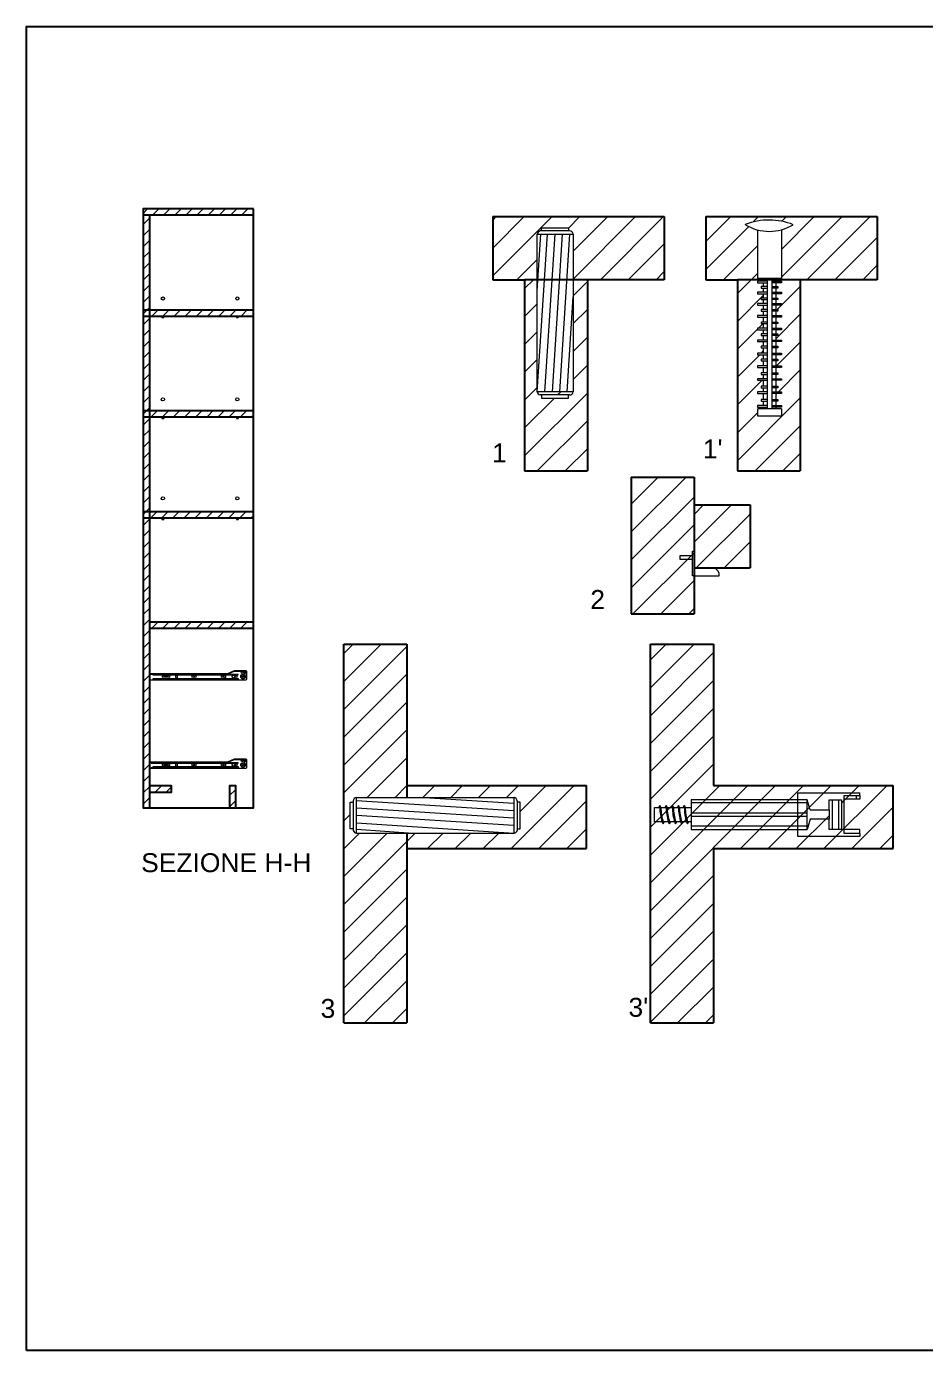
# Model space of a CAD drawing. Header units: centimetres. Extents: x 85 to 1255, y -203 to 217.
# Drawn here: x 85.1 to 370.3, y -202.6 to 217.4 of the extents above; entities that cross this region are included whole.
import ezdxf

# ---------------------------------------------------------------- set-up
doc = ezdxf.new("R2010")
doc.units = ezdxf.units.CM
doc.header["$MEASUREMENT"] = 0
for name, color, linetype, lineweight in [('dettagli', 4, 'Continuous', 13), ('linee sezioni', 3, 'Continuous', 25), ('quote', 7, 'Continuous', 5), ('trame', 6, 'Continuous', 9)]:
    doc.layers.add(name, color=color, linetype=linetype, lineweight=lineweight)
doc.styles.get("Standard").update_dxf_attribs({"font": 'Arial.ttf'})
pattern_1 = [(45, (-3703.5306, -6018.633), (-1.76776695, 1.76776695), [])]
pattern_2 = [(45, (-3703.5306, -6018.633), (-4.4194174, 4.4194174), [])]

msp = doc.modelspace()

# ---------------------------------------------------------------- hatches: boundary and pattern name
at = {"layer": 'trame'}
h = msp.add_hatch(dxfattribs=at)
h.set_pattern_fill('ANSI31', color=256, scale=20)
h.set_pattern_definition(pattern_1)
h.paths.add_polyline_path([(157.11, 157.57), (157.11, 159.57), (122.11, 159.57), (122.11, 157.57)])
h.paths.add_polyline_path([(124.11, 157.57), (122.11, 157.57), (122.11, -30.43), (124.11, -30.43)], flags=17)
h = msp.add_hatch(dxfattribs=at)
h.set_pattern_fill('ANSI31', color=256, scale=20)
h.set_pattern_definition(pattern_1)
h.paths.add_polyline_path([(157.11, 157.57), (157.11, 159.57), (122.11, 159.57), (122.11, 157.57)])
h = msp.add_hatch(dxfattribs=at)
h.set_pattern_fill('ANSI31', color=256, scale=50)
h.set_pattern_definition([(45, (1105.0824, -2763.816), (-4.419417, 4.419417), [])])
h.paths.add_polyline_path([(258.52, 137.11), (287.41, 137.11), (287.41, 157.11), (233.03, 157.11), (233.03, 137.11), (243.1, 137.11), (247.12, 137.11), (247.12, 151.58, -0.278503), (248.02, 152.58), (248.52, 152.58), (248.52, 153.58), (257.02, 153.58), (257.02, 152.58), (257.37, 152.58, -0.414214), (258.52, 151.58)])
h = msp.add_hatch(dxfattribs=at)
h.set_pattern_fill('ANSI31', color=256, scale=50)
h.set_pattern_definition([(45, (1082.1925, -2763.816), (-4.419417, 4.419417), [])])
h.paths.add_polyline_path([(330.56, 137.11), (322.8, 137.11), (322.8, 136.64), (324.6, 136.64), (324.6, 136.12), (322.8, 136.12), (322.8, 134.94), (323.46, 134.94), (323.46, 134.43), (322.8, 134.43), (322.8, 133.14), (324.6, 133.14), (324.6, 132.63), (322.8, 132.63), (322.8, 131.29), (323.46, 131.29), (323.46, 130.78), (322.8, 130.78), (322.8, 129.6), (324.6, 129.6), (324.6, 129.08), (322.8, 129.08), (322.8, 127.64), (323.46, 127.64), (323.46, 127.13), (322.8, 127.13), (322.8, 125.74), (324.6, 125.74), (324.6, 125.23), (322.8, 125.23), (322.8, 123.69), (323.46, 123.69), (323.46, 123.17), (322.8, 123.17), (322.8, 121.73), (324.6, 121.73), (324.6, 121.22), (322.8, 121.22), (322.8, 119.94), (323.46, 119.94), (323.46, 119.42), (322.8, 119.42), (322.8, 117.98), (324.6, 117.98), (324.6, 117.47), (322.8, 117.47), (322.8, 116.03), (323.46, 116.03), (323.46, 115.52), (322.8, 115.52), (322.8, 113.82), (324.6, 113.82), (324.6, 113.31), (322.8, 113.31), (322.8, 111.87), (323.46, 111.87), (323.46, 111.35), (322.8, 111.35), (322.8, 109.81), (324.6, 109.81), (324.6, 109.3), (322.8, 109.3), (322.8, 107.55), (323.46, 107.55), (323.46, 107.04), (322.8, 107.04), (322.8, 105.7), (324.6, 105.7), (324.6, 105.19), (322.8, 105.19), (322.8, 103.37), (323.46, 103.37), (323.46, 102.85), (322.8, 102.85), (322.8, 101.52), (324.6, 101.52), (324.6, 101), (322.8, 101), (322.8, 99.08), (323.46, 99.08), (323.46, 98.56), (322.8, 98.56), (322.8, 97.23), (324.6, 97.23), (324.6, 96.71), (322.8, 96.71), (322.8, 96.1), (324.6, 96.1), (324.6, 93.81), (317.05, 93.81), (317.05, 96.1), (318.83, 96.1), (318.83, 96.71), (317.03, 96.71), (317.03, 97.23), (318.83, 97.23), (318.83, 98.56), (318.17, 98.56), (318.17, 99.08), (318.83, 99.08), (318.83, 101), (317.03, 101), (317.03, 101.52), (318.83, 101.52), (318.83, 102.85), (318.17, 102.85), (318.17, 103.37), (318.83, 103.37), (318.83, 105.19), (317.03, 105.19), (317.03, 105.7), (318.83, 105.7), (318.83, 107.04), (318.17, 107.04), (318.17, 107.55), (318.83, 107.55), (318.83, 109.3), (317.03, 109.3), (317.03, 109.81), (318.83, 109.81), (318.83, 111.35), (318.17, 111.35), (318.17, 111.87), (318.83, 111.87), (318.83, 113.31), (317.03, 113.31), (317.03, 113.82), (318.83, 113.82), (318.83, 115.52), (318.17, 115.52), (318.17, 116.03), (318.83, 116.03), (318.83, 117.47), (317.03, 117.47), (317.03, 117.98), (318.83, 117.98), (318.83, 119.42), (318.17, 119.42), (318.17, 119.94), (318.83, 119.94), (318.83, 121.22), (317.03, 121.22), (317.03, 121.73), (318.83, 121.73), (318.83, 123.17), (318.17, 123.17), (318.17, 123.69), (318.83, 123.69), (318.83, 125.23), (317.03, 125.23), (317.03, 125.74), (318.83, 125.74), (318.83, 127.13), (318.17, 127.13), (318.17, 127.64), (318.83, 127.64), (318.83, 129.08), (317.03, 129.08), (317.03, 129.6), (318.83, 129.6), (318.83, 130.78), (318.17, 130.78), (318.17, 131.29), (318.83, 131.29), (318.83, 132.63), (317.03, 132.63), (317.03, 133.14), (318.83, 133.14), (318.83, 134.43), (318.17, 134.43), (318.17, 134.94), (318.83, 134.94), (318.83, 136.12), (317.03, 136.12), (317.03, 136.64), (318.83, 136.64), (318.83, 137.11), (310.63, 137.11), (310.63, 76.44), (330.56, 76.44)])
h.paths.add_polyline_path([(354.94, 157.11), (300.56, 157.11), (300.56, 137.11), (310.63, 137.11), (318.83, 137.11), (318.83, 137.44), (317.05, 137.44), (317.05, 152.92, -0.073412), (313.05, 154.59, -0.191741), (328.33, 154.55, -0.068614), (324.6, 152.97), (324.6, 137.44), (322.8, 137.44), (322.8, 137.11), (354.94, 137.11)])
h = msp.add_hatch(dxfattribs=at)
h.set_pattern_fill('ANSI31', color=256, scale=50)
h.set_pattern_definition([(45, (907.0655, -2763.816), (-4.419417, 4.419417), [])])
h.paths.add_polyline_path([(248.52, 99.58), (248.52, 100.58), (257.02, 100.58), (257.02, 99.58)], flags=16)
h.paths.add_polyline_path([(243.1, 76.44), (263.03, 76.44), (263.03, 137.11), (258.52, 137.11), (258.52, 101.58), (247.12, 101.58), (247.12, 137.11), (243.1, 137.11)])
h = msp.add_hatch(dxfattribs=at)
h.set_pattern_fill('ANSI31', color=256, scale=20)
h.set_pattern_definition(pattern_1)
h.paths.add_polyline_path([(157.11, 127.57), (122.11, 127.57), (122.11, 125.57), (157.11, 125.57)])
h = msp.add_hatch(dxfattribs=at)
h.set_pattern_fill('ANSI31', color=256, scale=20)
h.set_pattern_definition(pattern_1)
h.paths.add_polyline_path([(157.11, 95.57), (124.11, 95.57), (124.11, 93.57), (157.11, 93.57)])
h = msp.add_hatch(dxfattribs=at)
h.set_pattern_fill('ANSI31', color=256, scale=50)
h.set_pattern_definition([(45, (940.914, -1895.2433), (-4.419417, 4.419417), [])])
h.paths.add_polyline_path([(276.95, 31.12), (296.88, 31.12), (296.88, 74.45), (276.95, 74.45)])
h = msp.add_hatch(dxfattribs=at)
h.set_pattern_fill('ANSI31', color=256, scale=20)
h.set_pattern_definition(pattern_1)
h.paths.add_polyline_path([(157.11, 63.57), (124.11, 63.57), (124.11, 61.57), (157.11, 61.57)])
h = msp.add_hatch(dxfattribs=at)
h.set_pattern_fill('ANSI31', color=256, scale=50)
h.set_pattern_definition([(45, (1123.189, -1895.2433), (-4.419417, 4.419417), [])])
h.paths.add_polyline_path([(314.64, 45.68), (314.64, 65.68), (296.88, 65.68), (296.88, 45.68), (303.02, 45.68)])
h = msp.add_hatch(dxfattribs=at)
h.set_pattern_fill('ANSI31', color=256, scale=20)
h.set_pattern_definition(pattern_1)
h.paths.add_polyline_path([(157.11, 28.57), (124.11, 28.57), (124.11, 26.57), (157.11, 26.57)])
h = msp.add_hatch(dxfattribs=at)
h.set_pattern_fill('ANSI31', color=256, scale=50)
h.set_pattern_definition(pattern_2)
h.paths.add_polyline_path([(205.75, 21.5), (185.75, 21.5), (185.75, -98.62), (205.75, -98.62), (205.75, -38.51), (189.76, -38.51, -0.278503), (188.76, -37.61), (188.76, -37.11), (187.76, -37.11), (187.76, -28.61), (188.76, -28.61), (188.76, -28.25, -0.414214), (189.76, -27.11), (205.75, -27.11)])
h = msp.add_hatch(dxfattribs=at)
h.set_pattern_fill('ANSI31', color=256, scale=50)
h.set_pattern_definition([(45, (1124.7916, -1634.2716), (-4.419417, 4.419417), [])])
h.paths.add_polyline_path([(283, -98.62), (303, -98.62), (303, -43.35), (360, -43.35), (360, -23.35), (303, -23.35), (303, 21.5), (283, 21.5)])
h.paths.add_polyline_path([(287.38, -34.9, 0.284147), (287.04, -35.48, 0.173128)], flags=16)
h.paths.add_polyline_path([(339.67, -31.06), (339.67, -27.86), (343.67, -27.86), (343.67, -37.26), (339.67, -37.26), (339.67, -34.06)], flags=16)
h = msp.add_hatch(dxfattribs=at)
h.set_pattern_fill('ANSI31', color=256, scale=20)
h.set_pattern_definition(pattern_1)
h.paths.add_polyline_path([(131.11, -23.43), (124.11, -23.43), (124.11, -25.43), (131.11, -25.43)])
h.paths.add_polyline_path([(151.55, -23.43), (149.55, -23.43), (149.55, -30.43), (151.55, -30.43)])
h = msp.add_hatch(dxfattribs=at)
h.set_pattern_fill('ANSI31', color=256, scale=50)
h.set_pattern_definition(pattern_2)
h.paths.add_polyline_path([(262.76, -23.35), (205.75, -23.35), (205.75, -27.11), (239.76, -27.11, -0.414214), (240.76, -28.25), (240.76, -28.61), (241.76, -28.61), (241.76, -37.11), (240.76, -37.11), (240.76, -37.61, -0.278503), (239.76, -38.51), (205.75, -38.51), (205.75, -43.35), (262.76, -43.35)])

# ---------------------------------------------------------------- linework, layer by layer
for p, q in [((233.03, 157.11), (287.41, 157.11)), ((233.03, 157.11), (233.03, 137.11)), ((287.41, 157.11), (287.41, 137.11)), ((300.56, 157.11), (354.94, 157.11)), ((300.56, 157.11), (300.56, 137.11)), ((354.94, 157.11), (354.94, 137.11)), ((233.03, 137.11), (243.1, 137.11)), ((263.03, 137.11), (263.03, 76.44)), ((300.56, 137.11), (310.63, 137.11)), ((330.56, 137.11), (330.56, 76.44)), ((243.1, 76.44), (263.03, 76.44)), ((310.63, 76.44), (330.56, 76.44)), ((276.95, 74.45), (296.88, 74.45)), ((296.88, 74.45), (296.88, 31.12)), ((296.88, 65.68), (314.64, 65.68)), ((314.64, 65.68), (314.64, 45.68)), ((296.88, 45.68), (314.64, 45.68)), ((276.95, 31.12), (296.88, 31.12)), ((185.75, -98.62), (185.75, 21.5)), ((185.75, 21.5), (205.75, 21.5)), ((205.75, 21.5), (205.75, -27.11)), ((283, -98.62), (283, 21.5)), ((283, 21.5), (303, 21.5)), ((303, 21.5), (303, -23.35)), ((146.6, -16.01), (146.6, -15.91)), ((205.75, -23.35), (262.76, -23.35)), ((262.76, -43.35), (262.76, -23.35)), ((303, -23.35), (360, -23.35)), ((360, -43.35), (360, -23.35)), ((205.75, -38.51), (205.75, -98.62)), ((205.75, -43.35), (262.76, -43.35)), ((303, -43.35), (303, -98.62)), ((303, -43.35), (360, -43.35)), ((185.75, -98.62), (205.75, -98.62)), ((283, -98.62), (303, -98.62))]:
    msp.add_line(p, q)
at = {"color": 7}
msp.add_lwpolyline([(85.14, -202.57), (85.14, 217.43), (679.14, 217.43), (679.14, -202.57), (85.14, -202.57)], dxfattribs=at)
for points in [[(287.41, 137.11), (243.1, 137.11), (243.1, 76.44)], [(354.94, 137.11), (310.63, 137.11), (310.63, 76.44)], [(276.95, 74.45), (276.95, 31.12)]]:
    msp.add_lwpolyline(points)
at = {"layer": 'dettagli'}
for p, q in [((247.12, 101.58), (250.35, 151.58)), ((247.12, 133.61), (248.28, 151.58)), ((249.59, 101.58), (252.82, 151.58)), ((251.92, 101.58), (255.15, 151.58)), ((254.25, 101.58), (257.48, 151.58)), ((257.37, 152.58), (257.02, 152.58)), ((324.6, 137.44), (317.05, 137.44)), ((318.83, 137.44), (318.83, 136.64)), ((318.83, 136.12), (318.83, 134.94)), ((318.83, 134.43), (318.83, 133.14)), ((256.58, 101.58), (258.52, 131.65)), ((318.83, 132.63), (318.83, 131.29)), ((318.83, 130.78), (318.83, 129.6)), ((318.83, 129.08), (318.83, 127.64)), ((318.83, 127.13), (318.83, 125.74)), ((128.11, 125.27), (128.11, 125.07)), ((128.71, 125.27), (128.71, 125.07)), ((151.7, 125.27), (151.7, 125.07)), ((152.3, 125.27), (152.3, 125.07)), ((318.83, 125.23), (318.83, 123.69)), ((318.83, 123.17), (318.83, 121.73)), ((318.83, 121.22), (318.83, 119.94)), ((318.83, 119.42), (318.83, 117.98)), ((318.83, 117.47), (318.83, 116.03)), ((318.83, 115.52), (318.83, 113.82)), ((318.83, 113.31), (318.83, 111.87)), ((318.83, 111.35), (318.83, 109.81)), ((318.83, 109.3), (318.83, 107.55)), ((318.83, 107.04), (318.83, 105.7)), ((318.83, 105.19), (318.83, 103.37)), ((318.83, 102.85), (318.83, 101.52)), ((318.83, 101), (318.83, 99.08)), ((257.37, 100.58), (257.02, 100.58)), ((318.83, 98.56), (318.83, 97.23)), ((318.83, 96.71), (318.83, 96.1)), ((128.11, 93.27), (128.11, 93.07)), ((128.71, 93.27), (128.71, 93.07)), ((151.7, 93.27), (151.7, 93.07)), ((152.3, 93.27), (152.3, 93.07)), ((324.6, 96.1), (317.05, 96.1)), ((128.11, 61.27), (128.11, 61.07)), ((128.11, 61.07), (128.71, 61.07)), ((128.71, 61.27), (128.71, 61.07)), ((151.7, 61.27), (151.7, 61.07)), ((151.7, 61.07), (152.3, 61.07)), ((152.3, 61.27), (152.3, 61.07)), ((151.05, 12.92), (154.97, 12.92)), ((146.6, 11.99), (146.6, 12.09)), ((151.05, -15.08), (154.97, -15.08)), ((188.76, -28.25), (188.76, -28.61)), ((239.76, -31.38), (189.76, -28.15)), ((239.76, -29.05), (209.69, -27.11)), ((240.76, -28.25), (240.76, -28.61)), ((329.8, -25.63), (349.44, -25.63)), ((329.8, -39.53), (329.8, -25.63)), ((333.7, -31.06), (332.7, -27.86)), ((340.67, -27.86), (340.67, -37.26)), ((342.67, -27.86), (342.67, -37.26)), ((239.76, -33.7), (189.76, -30.48)), ((239.76, -36.03), (189.76, -32.8)), ((332.7, -32.16), (296, -32.16)), ((332.7, -33.16), (296, -33.16)), ((239.76, -38.51), (189.76, -35.28)), ((207.73, -38.51), (189.76, -37.34)), ((333.7, -34.06), (332.7, -37.26)), ((349.44, -39.53), (329.8, -39.53)), ((349.44, -38.53), (349.44, -39.53))]:
    msp.add_line(p, q, dxfattribs=at)
for points in [[(252.82, 151.58), (258.52, 151.58), (258.52, 101.58), (247.12, 101.58), (247.12, 151.58), (252.82, 151.58)], [(248.52, 152.58), (248.52, 153.58), (257.02, 153.58), (257.02, 152.58), (248.02, 152.58)], [(313.13, 154.55), (313.13, 154.62)], [(317.05, 137.44), (317.05, 152.92), (317.05, 152.92)], [(324.6, 152.97), (324.6, 137.44)], [(320.09, 136.64), (317.03, 136.64), (317.03, 136.12), (320.09, 136.12)], [(320.09, 134.94), (318.17, 134.94), (318.17, 134.43), (320.09, 134.43)], [(320.09, 137.44), (320.09, 96.1)], [(321.54, 137.44), (321.54, 96.1)], [(321.54, 136.64), (324.6, 136.64), (324.6, 136.12), (321.54, 136.12)], [(321.54, 134.94), (323.46, 134.94), (323.46, 134.43), (321.54, 134.43)], [(322.8, 137.44), (322.8, 136.64)], [(322.8, 136.12), (322.8, 134.94)], [(322.8, 134.43), (322.8, 133.14)], [(320.09, 133.14), (317.03, 133.14), (317.03, 132.63), (320.09, 132.63)], [(320.09, 131.29), (318.17, 131.29), (318.17, 130.78), (320.09, 130.78)], [(321.54, 133.14), (324.6, 133.14), (324.6, 132.63), (321.54, 132.63)], [(321.54, 131.29), (323.46, 131.29), (323.46, 130.78), (321.54, 130.78)], [(322.8, 132.63), (322.8, 131.29)], [(322.8, 130.78), (322.8, 129.6)], [(320.09, 129.6), (317.03, 129.6), (317.03, 129.08), (320.09, 129.08)], [(320.09, 127.64), (318.17, 127.64), (318.17, 127.13), (320.09, 127.13)], [(321.54, 129.6), (324.6, 129.6), (324.6, 129.08), (321.54, 129.08)], [(321.54, 127.64), (323.46, 127.64), (323.46, 127.13), (321.54, 127.13)], [(322.8, 129.08), (322.8, 127.64)], [(322.8, 127.13), (322.8, 125.74)], [(128.11, 125.07), (128.71, 125.07)], [(151.7, 125.07), (152.3, 125.07)], [(320.09, 125.74), (317.03, 125.74), (317.03, 125.23), (320.09, 125.23)], [(320.09, 123.69), (318.17, 123.69), (318.17, 123.17), (320.09, 123.17)], [(321.54, 125.74), (324.6, 125.74), (324.6, 125.23), (321.54, 125.23)], [(321.54, 123.69), (323.46, 123.69), (323.46, 123.17), (321.54, 123.17)], [(322.8, 125.23), (322.8, 123.69)], [(322.8, 123.17), (322.8, 121.73)], [(320.09, 121.73), (317.03, 121.73), (317.03, 121.22), (320.09, 121.22)], [(320.09, 117.98), (317.03, 117.98), (317.03, 117.47), (320.09, 117.47)], [(320.09, 119.94), (318.17, 119.94), (318.17, 119.42), (320.09, 119.42)], [(321.54, 121.73), (324.6, 121.73), (324.6, 121.22), (321.54, 121.22)], [(321.54, 119.94), (323.46, 119.94), (323.46, 119.42), (321.54, 119.42)], [(321.54, 117.98), (324.6, 117.98), (324.6, 117.47), (321.54, 117.47)], [(322.8, 121.22), (322.8, 119.94)], [(322.8, 119.42), (322.8, 117.98)], [(320.09, 113.82), (317.03, 113.82), (317.03, 113.31), (320.09, 113.31)], [(320.09, 116.03), (318.17, 116.03), (318.17, 115.52), (320.09, 115.52)], [(321.54, 116.03), (323.46, 116.03), (323.46, 115.52), (321.54, 115.52)], [(321.54, 113.82), (324.6, 113.82), (324.6, 113.31), (321.54, 113.31)], [(322.8, 117.47), (322.8, 116.03)], [(322.8, 115.52), (322.8, 113.82)], [(320.09, 109.81), (317.03, 109.81), (317.03, 109.3), (320.09, 109.3)], [(320.09, 111.87), (318.17, 111.87), (318.17, 111.35), (320.09, 111.35)], [(321.54, 111.87), (323.46, 111.87), (323.46, 111.35), (321.54, 111.35)], [(321.54, 109.81), (324.6, 109.81), (324.6, 109.3), (321.54, 109.3)], [(322.8, 113.31), (322.8, 111.87)], [(322.8, 111.35), (322.8, 109.81)], [(322.8, 109.3), (322.8, 107.55)], [(320.09, 105.7), (317.03, 105.7), (317.03, 105.19), (320.09, 105.19)], [(320.09, 107.55), (318.17, 107.55), (318.17, 107.04), (320.09, 107.04)], [(321.54, 107.55), (323.46, 107.55), (323.46, 107.04), (321.54, 107.04)], [(321.54, 105.7), (324.6, 105.7), (324.6, 105.19), (321.54, 105.19)], [(322.8, 107.04), (322.8, 105.7)], [(322.8, 105.19), (322.8, 103.37)], [(320.09, 101.52), (317.03, 101.52), (317.03, 101), (320.09, 101)], [(320.09, 103.37), (318.17, 103.37), (318.17, 102.85), (320.09, 102.85)], [(321.54, 103.37), (323.46, 103.37), (323.46, 102.85), (321.54, 102.85)], [(321.54, 101.52), (324.6, 101.52), (324.6, 101), (321.54, 101)], [(322.8, 102.85), (322.8, 101.52)], [(322.8, 101), (322.8, 99.08)], [(248.52, 100.58), (248.52, 99.58), (257.02, 99.58), (257.02, 100.58), (248.02, 100.58)], [(320.09, 97.23), (317.03, 97.23), (317.03, 96.71), (320.09, 96.71)], [(320.09, 99.08), (318.17, 99.08), (318.17, 98.56), (320.09, 98.56)], [(321.54, 99.08), (323.46, 99.08), (323.46, 98.56), (321.54, 98.56)], [(321.54, 97.23), (324.6, 97.23), (324.6, 96.71), (321.54, 96.71)], [(322.8, 98.56), (322.8, 97.23)], [(322.8, 96.71), (322.8, 96.1)], [(128.11, 93.07), (128.71, 93.07)], [(151.7, 93.07), (152.3, 93.07)], [(324.6, 96.1), (324.6, 93.81), (317.05, 93.81), (317.05, 96.1)], [(296.38, 43.18), (296.38, 51), (296.88, 51), (296.88, 43.18), (296.38, 43.18)], [(296.38, 49.5), (292.38, 49.5), (292.38, 48.5), (296.38, 48.5)], [(303.02, 45.68), (296.88, 45.68)], [(296.88, 43.18), (304.88, 43.18), (304.88, 43.64)], [(154.79, 13), (150.99, 13), (148.85, 12.09), (124.11, 12.09), (124.11, 10)], [(124.11, 11.99), (148.85, 11.99), (151.05, 12.92)], [(154.15, 12.22), (154.15, 12.22), (154.15, 12.82)], [(154.55, 12.82), (154.55, 12.82), (154.55, 12.22)], [(154.99, 10.35), (154.99, 12.85)], [(124.11, 10.2), (154.83, 10.2)], [(152.33, 11.89), (125.26, 11.89), (125.26, 11.79), (152.33, 11.79), (152.33, 11.89)], [(152.38, 10.54), (125.26, 10.54), (125.26, 10.44), (152.38, 10.44), (152.38, 10.54)], [(151.68, 10.44), (125.26, 10.44), (125.26, 10.34), (152.38, 10.34), (152.38, 10.44)], [(129.09, 11.41), (129.09, 11.41), (129.69, 11.41)], [(129.69, 11.01), (129.69, 11.01), (129.09, 11.01)], [(132.54, 10.88), (132.54, 10.88), (132.54, 11.48)], [(132.94, 11.48), (132.94, 11.48), (132.94, 10.88)], [(147.84, 10.88), (147.84, 10.88), (147.84, 11.48)], [(148.24, 11.48), (148.24, 11.48), (148.24, 10.88)], [(154.79, -15), (150.99, -15), (148.85, -15.91), (124.11, -15.91), (124.11, -18)], [(124.11, -16.01), (148.85, -16.01), (151.05, -15.08)], [(124.65, -16.01), (124.65, -16.21), (125.1, -16.21), (125.1, -16.01)], [(152.33, -16.11), (125.26, -16.11), (125.26, -16.21), (152.33, -16.21), (152.33, -16.11)], [(129.09, -16.59), (129.09, -16.59), (129.69, -16.59)], [(132.54, -17.12), (132.54, -17.12), (132.54, -16.52)], [(132.94, -16.52), (132.94, -16.52), (132.94, -17.12)], [(147.84, -17.12), (147.84, -17.12), (147.84, -16.52)], [(148.24, -16.52), (148.24, -16.52), (148.24, -17.12)], [(154.15, -15.78), (154.15, -15.78), (154.15, -15.18)], [(154.55, -15.18), (154.55, -15.18), (154.55, -15.78)], [(154.99, -17.65), (154.99, -15.15)], [(124.11, -17.8), (154.83, -17.8)], [(124.65, -17.8), (124.65, -17.6), (125.1, -17.6), (125.1, -17.8)], [(152.38, -17.46), (125.26, -17.46), (125.26, -17.56), (152.38, -17.56), (152.38, -17.46)], [(151.68, -17.56), (125.26, -17.56), (125.26, -17.66), (152.38, -17.66), (152.38, -17.56)], [(129.69, -16.99), (129.69, -16.99), (129.09, -16.99)], [(188.76, -37.11), (187.76, -37.11), (187.76, -28.61), (188.76, -28.61), (188.76, -37.61)], [(189.76, -32.81), (189.76, -27.11), (239.76, -27.11), (239.76, -38.51), (189.76, -38.51), (189.76, -32.81)], [(240.76, -37.11), (241.76, -37.11), (241.76, -28.61), (240.76, -28.61), (240.76, -37.61)], [(296, -27.86), (296, -37.26), (332.7, -37.26), (332.7, -27.86), (296, -27.86)], [(332.7, -28.86), (296, -28.86)], [(339.67, -31.06), (339.67, -27.86), (343.67, -27.86), (343.67, -37.26), (339.67, -37.26), (339.67, -34.06)], [(349.44, -38.53), (344.44, -38.53), (344.44, -26.53), (349.44, -26.53), (349.44, -25.63)], [(348.24, -26.53), (348.24, -27.66), (344.44, -27.66)], [(349.44, -26.53), (349.44, -27.66), (348.24, -27.66)], [(296, -34.9), (284.36, -34.9), (284.36, -30.3), (296, -30.3)], [(333.7, -31.06), (339.67, -31.06), (339.67, -34.06), (333.7, -34.06)], [(332.7, -36.26), (296, -36.26)], [(349.44, -38.53), (349.44, -37.26), (344.44, -37.26)]]:
    msp.add_lwpolyline(points, dxfattribs=at)
for centre, radius in [((128.41, 131.15), 0.5), ((152, 131.15), 0.5), ((128.41, 99.15), 0.5), ((152, 99.15), 0.5), ((128.41, 67.73), 0.5), ((152, 67.73), 0.5), ((153.53, 12.54), 0.3), ((128.54, 11.21), 0.3), ((130.3, 11.21), 0.3), ((137.89, 11.21), 0.3), ((138.69, 11.21), 0.3), ((147.21, 11.21), 0.3), ((150.79, 11.21), 0.442), ((151.68, 11.21), 0.3), ((153.83, 11.2), 0.749), ((153.83, 11.2), 0.685), ((153.83, 11.2), 0.295), ((128.54, -16.79), 0.3), ((130.3, -16.79), 0.3), ((137.89, -16.79), 0.3), ((138.69, -16.79), 0.3), ((147.21, -16.79), 0.3), ((150.79, -16.79), 0.442), ((151.68, -16.79), 0.3), ((153.83, -16.8), 0.749), ((153.83, -16.8), 0.685), ((153.53, -15.46), 0.3), ((153.83, -16.8), 0.295)]:
    msp.add_circle(centre, radius, dxfattribs=at)
for centre, radius, start, end in [((320.63, 135.38), 20.66, 68.1154, 111.2992), ((248.4, 151.33), 1.3, 106.8875, 169.1381), ((257.45, 151.51), 1.07, 3.8548, 93.8548), ((320.73, 167.29), 14.84, 239.19, 300.81), ((128.41, 125.27), 0.3, 0, 180), ((152, 125.27), 0.3, 0, 180), ((248.4, 101.82), 1.3, 190.8619, 253.1125), ((257.45, 101.65), 1.07, 266.1452, 356.1452), ((128.41, 93.27), 0.3, 0, 180), ((152, 93.27), 0.3, 0, 180), ((128.41, 61.27), 0.3, 0, 180), ((152, 61.27), 0.3, 0, 180), ((302.58, 43.41), 2.31, 354.2442, 79.1417), ((154.35, 12.63), 0.272, 42.5545, 137.4455), ((154.81, 12.82), 0.181, 8.2594, 96.5134), ((129.27, 11.21), 0.272, 132.5545, 227.4455), ((129.5, 11.21), 0.272, 312.5545, 47.4455), ((132.74, 11.3), 0.272, 42.5545, 137.4455), ((132.74, 11.07), 0.272, 222.5545, 317.4455), ((148.04, 11.3), 0.272, 42.5545, 137.4455), ((148.04, 11.07), 0.272, 222.5545, 317.4455), ((154.35, 12.4), 0.272, 222.5545, 317.4455), ((154.81, 10.38), 0.181, 263.4866, 351.7406), ((129.27, -16.79), 0.272, 132.5545, 227.4455), ((129.5, -16.79), 0.272, 312.5545, 47.4455), ((132.74, -16.7), 0.272, 42.5545, 137.4455), ((148.04, -16.7), 0.272, 42.5545, 137.4455), ((154.35, -15.37), 0.272, 42.5545, 137.4455), ((154.35, -15.6), 0.272, 222.5545, 317.4455), ((154.81, -15.18), 0.181, 8.2594, 96.5134), ((132.74, -16.93), 0.272, 222.5545, 317.4455), ((148.04, -16.93), 0.272, 222.5545, 317.4455), ((154.81, -17.62), 0.181, 263.4866, 351.7406), ((189.84, -28.18), 1.07, 93.8548, 183.8548), ((239.69, -28.18), 1.07, 356.1452, 86.1452), ((286.66, -30.49), 0.997, 129.7871, 169.0756), ((285.69, -30.26), 0.637, 356.5276, 57.6662), ((300.5, -30.39), 14.48, 179.6106, 198.1487), ((302.66, -29.96), 16.34, 181.1868, 197.62), ((288.66, -30.49), 0.997, 129.7871, 169.0756), ((287.68, -30.26), 0.637, 356.5276, 57.6662), ((302.5, -30.39), 14.48, 179.6106, 198.1487), ((304.66, -29.96), 16.34, 181.1868, 197.62), ((290.64, -30.49), 0.997, 129.7871, 169.0756), ((289.66, -30.26), 0.637, 356.5276, 57.6662), ((304.48, -30.39), 14.48, 179.6106, 198.1487), ((306.64, -29.96), 16.34, 181.1868, 197.62), ((292.57, -30.49), 0.997, 129.7871, 169.0756), ((291.59, -30.26), 0.637, 356.5276, 57.6662), ((306.41, -30.39), 14.48, 179.6106, 198.1487), ((308.56, -29.96), 16.34, 181.1868, 197.62), ((294.42, -30.49), 0.997, 129.7871, 169.0756), ((293.44, -30.26), 0.637, 356.5276, 57.6662), ((308.26, -30.39), 14.48, 179.6106, 198.1487), ((310.41, -29.96), 16.34, 181.1868, 197.62), ((190.01, -37.23), 1.3, 196.8875, 259.1381), ((239.52, -37.23), 1.3, 280.8619, 343.1125), ((287.38, -34.94), 0.637, 176.5276, 237.6662), ((286.4, -34.72), 0.997, 309.7871, 349.0756), ((289.38, -34.94), 0.637, 176.5276, 237.6662), ((288.4, -34.72), 0.997, 309.7871, 349.0756), ((291.36, -34.94), 0.637, 176.5276, 237.6662), ((290.38, -34.72), 0.997, 309.7871, 349.0756), ((293.28, -34.94), 0.637, 176.5276, 237.6662), ((292.31, -34.72), 0.997, 309.7871, 349.0756), ((295.14, -34.94), 0.637, 176.5276, 237.6662), ((294.16, -34.72), 0.997, 309.7871, 349.0756)]:
    msp.add_arc(centre, radius, start, end, dxfattribs=at)
at = {"layer": 'linee sezioni'}
for p, q in [((157.11, 157.57), (122.11, 157.57)), ((124.11, 157.57), (124.11, -30.43)), ((122.11, 127.57), (157.11, 127.57)), ((122.11, 125.57), (157.11, 125.57)), ((122.11, 95.57), (157.11, 95.57)), ((122.11, 93.57), (157.11, 93.57)), ((122.11, 63.57), (157.11, 63.57)), ((122.11, 61.57), (157.11, 61.57)), ((124.11, 28.57), (157.11, 28.57)), ((124.11, 26.57), (157.11, 26.57))]:
    msp.add_line(p, q, dxfattribs=at)
for points in [[(157.11, 159.57), (122.11, 159.57), (122.11, -30.43), (157.11, -30.43), (157.11, 159.57)], [(124.11, -25.43), (131.11, -25.43), (131.11, -23.43), (124.11, -23.43)], [(151.55, -30.43), (151.55, -23.43), (149.55, -23.43), (149.55, -30.43)]]:
    msp.add_lwpolyline(points, dxfattribs=at)

# ---------------------------------------------------------------- texts
at = {"char_height": 6, "attachment_point": 1}
for s, insert in [('1', (232.79, 85.16)), ("1'", (299.65, 86.43)), ('2', (263.95, 38.67)), ('3', (178.42, -91.05)), ("3'", (276.07, -90.69))]:
    msp.add_mtext_dynamic_manual_height_columns(s, width=6.9072, gutter_width=1, heights=[0], dxfattribs=dict(at, insert=insert))
at = {"layer": 'quote', "insert": (121.5, -44.82), "char_height": 6, "attachment_point": 1}
msp.add_mtext_dynamic_manual_height_columns('SEZIONE H-H', width=84.0633, gutter_width=1, heights=[0], dxfattribs=at)

doc.saveas('drawing.dxf')
